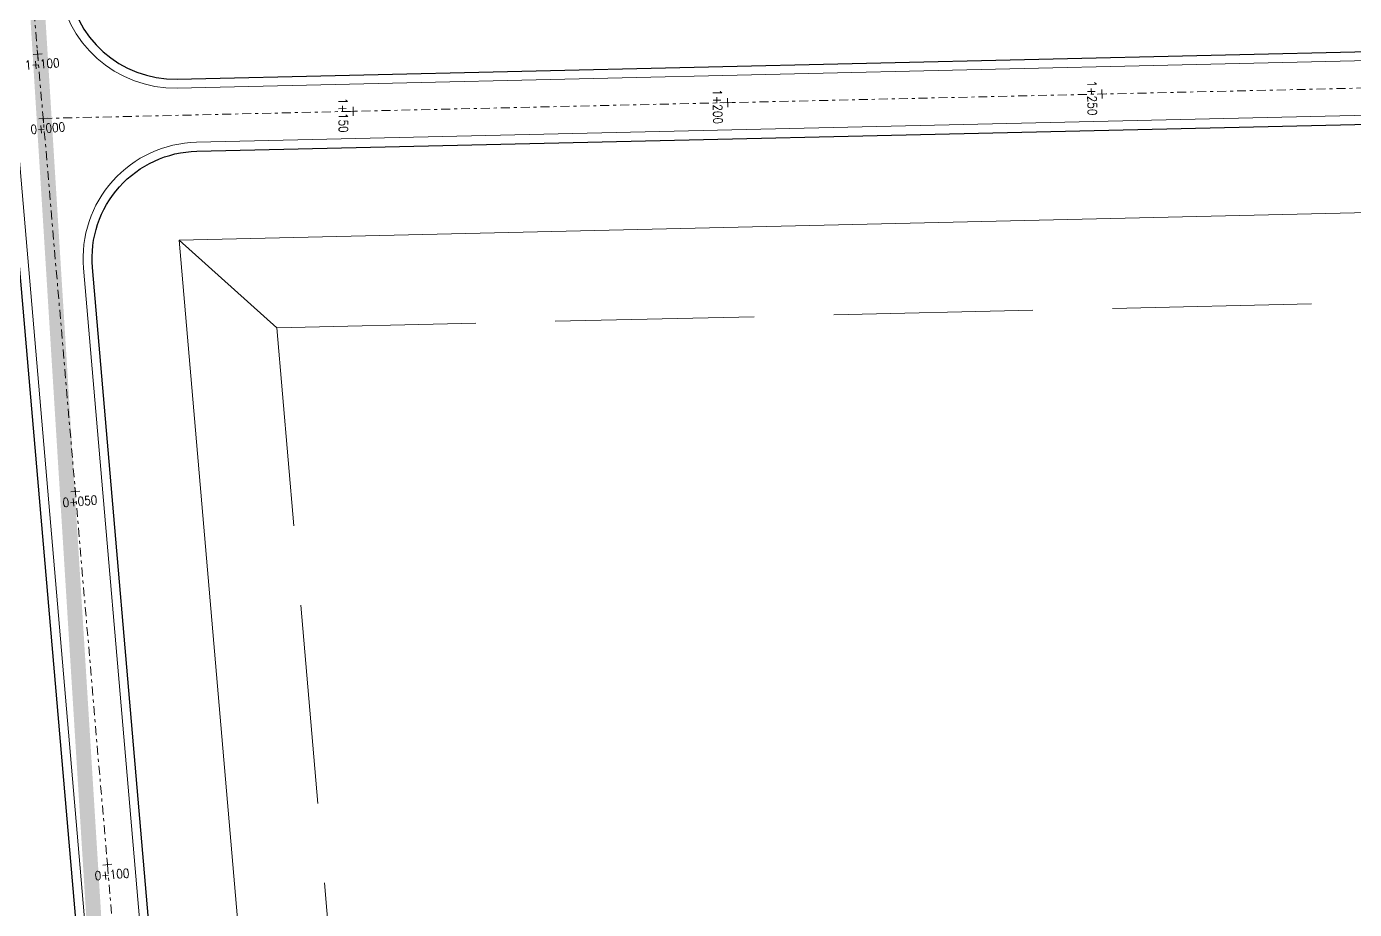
# Model space of a CAD drawing. Header units: metres. Extents: x -703672 to 3951284, y -4124475 to 4104628.
# Drawn here: x 327825.5 to 328002.8, y 4103597.7 to 4103715.6 of the extents above; entities that cross this region are included whole.
import ezdxf

# ---------------------------------------------------------------- set-up
doc = ezdxf.new("R2010")
doc.units = ezdxf.units.M
doc.header["$MEASUREMENT"] = 0
doc.linetypes.add('DGN Style 3', pattern=[1.859736, 1.328383, -0.531353])
doc.linetypes.add('DGN Style 7', pattern=[2.656765, 1.195544, -0.531353, 0.398515, -0.531353])
for name, color, linetype, lineweight in [('C-ALGN-STAT', 8, 'Continuous', 0), ('C-ANNO-TEXT', 7, 'Continuous', 25), ('C-ROAD-CNTR', 8, 'DGN Style 7', 0), ('C-ROAD-CURB', 9, 'Continuous', 0), ('C-ROAD-OTLN', 7, 'Continuous', 0), ('C-SITE-EROS', 252, 'Continuous', 0)]:
    doc.layers.add(name, color=color, linetype=linetype, lineweight=lineweight)
doc.styles.add('DGN', font='ENGINEERING.shx', dxfattribs={"width": 0.85, "height": 1.2})

# ---------------------------------------------------------------- blocks, each defined once
blk = doc.blocks.new('lbl_tic')
at = {"color": 0, "linetype": 'ByBlock', "lineweight": -2}
blk.add_line((0, -0.04165), (0, 0.04165), dxfattribs=at)

msp = doc.modelspace()

# ---------------------------------------------------------------- linework, layer by layer
at = {"layer": 'C-ANNO-TEXT', "color": 1, "lineweight": -2, "ltscale": 0.6, "const_width": 2}
msp.add_lwpolyline([(327885.70913, 4103558.90011), (327836.24874, 4103568.40712), (327819.12588, 4103844.10534), (327501.41966, 4103810.83207)], dxfattribs=at)
at = {"layer": 'C-ROAD-CNTR'}
for p, q in [((327841.66223, 4103541.58882), (327818.73101, 4103808.02777)), ((327827.74249, 4103703.32303), (328170.03838, 4103711.20979))]:
    msp.add_line(p, q, dxfattribs=at)
at = {"layer": 'C-ROAD-CURB', "linetype": 'Continuous', "lineweight": 25}
for p, q in [((327845.60931, 4103708.58598), (328149.64933, 4103715.5913)), ((327848.24118, 4103698.94404), (328152.07436, 4103705.9446)), ((327835.7396, 4103553.84349), (327822.92265, 4103702.76419)), ((327843.70593, 4103574.4037), (327834.32324, 4103683.42163))]:
    msp.add_line(p, q, dxfattribs=at)
msp.add_arc((327845.27991, 4103722.88218), 14.3, 184.9190724, 271.3199058, dxfattribs=at)
at = {"layer": 'C-ROAD-CURB', "linetype": 'Continuous', "lineweight": 25, "extrusion": (0, 0, -1)}
msp.add_arc((-327848.57057, 4103684.64784), 14.3, 355.0809276, 88.6800942, dxfattribs=at)
at = {"layer": 'C-ROAD-OTLN'}
for p, q in [((327845.63695, 4103707.3863), (328149.67697, 4103714.39162)), ((327848.21353, 4103700.14373), (328152.04672, 4103707.14428)), ((327836.93518, 4103553.94639), (327824.11823, 4103702.86708)), ((327842.51035, 4103574.30081), (327833.12766, 4103683.31874))]:
    msp.add_line(p, q, dxfattribs=at)
msp.add_arc((327845.27991, 4103722.88218), 15.5, 184.9190724, 271.3199058, dxfattribs=at)
at = {"layer": 'C-ROAD-OTLN', "extrusion": (0, 0, -1)}
msp.add_arc((-327848.57057, 4103684.64784), 15.5, 355.0809276, 88.6800942, dxfattribs=at)
msp.add_arc((-327848.57057, 4103684.64784), 15.5, 355.0809276, 88.6800942, dxfattribs=at)
at = {"layer": 'C-SITE-EROS', "linetype": 'Continuous'}
for q in [(328154.70593, 4103694.2021), (327858.92308, 4103675.38385), (327855.68783, 4103573.03028)]:
    msp.add_line((327845.87153, 4103687.08631), q, dxfattribs=at)
at = {"layer": 'C-SITE-EROS', "linetype": 'DGN Style 3', "ltscale": 20, "transparency": 33554661}
for q in [(328143.65551, 4103681.9443), (327866.61977, 4103585.95562)]:
    msp.add_line((327858.92308, 4103675.38385), q, dxfattribs=at)

# ---------------------------------------------------------------- block references
at = {"layer": 'C-ALGN-STAT', "lineweight": 18}
for p, xscale, yscale, zscale, rotation in [((327827.00431, 4103711.89997), 14.40576230492195, 14.40576230492195, 14.40576230492195, 4.666951749210762), ((327827.00431, 4103711.89997), 14.40576230492193, 14.40576230492193, 14.40576230492193, 4.666898740915299), ((327827.00431, 4103711.89997), 14.40576230492196, 14.40576230492196, 14.40576230492196, 94.6669517492108), ((327827.00431, 4103711.89997), 14.40576230492195, 14.40576230492195, 14.40576230492195, 94.66689874091526), ((327969.09432, 4103706.57988), 14.40576230492195, 14.40576230492195, 14.40576230492195, 1.319970962757632), ((327969.09432, 4103706.57988), 14.40576230492196, 14.40576230492196, 14.40576230492196, 1.319917954462154), ((327919.10759, 4103705.42815), 14.40576230492194, 14.40576230492194, 14.40576230492194, 271.3199709627576), ((327919.10759, 4103705.42815), 14.40576230492195, 14.40576230492195, 14.40576230492195, 271.3199179544621), ((327919.10759, 4103705.42815), 14.40576230492195, 14.40576230492195, 14.40576230492195, 1.319970962757632), ((327919.10759, 4103705.42815), 14.40576230492196, 14.40576230492196, 14.40576230492196, 1.319917954462154), ((327969.09432, 4103706.57988), 14.40576230492194, 14.40576230492194, 14.40576230492194, 271.3199709627576), ((327969.09432, 4103706.57988), 14.40576230492195, 14.40576230492195, 14.40576230492195, 271.3199179544621), ((327827.74252, 4103703.32258), 14.40576230492197, 14.40576230492197, 14.40576230492197, 94.9192020443831), ((327827.74252, 4103703.32258), 14.40576230492196, 14.40576230492196, 14.40576230492196, 94.91914903608755), ((327827.74252, 4103703.32258), 14.40576230492195, 14.40576230492195, 14.40576230492195, 4.919202044383083), ((327827.74252, 4103703.32258), 14.40576230492195, 14.40576230492195, 14.40576230492195, 4.919149036087619), ((327869.12085, 4103704.27641), 14.40576230492194, 14.40576230492194, 14.40576230492194, 271.3199709627576), ((327869.12085, 4103704.27641), 14.40576230492195, 14.40576230492195, 14.40576230492195, 271.3199179544621), ((327869.12085, 4103704.27641), 14.40576230492195, 14.40576230492195, 14.40576230492195, 1.319970962757632), ((327869.12085, 4103704.27641), 14.40576230492196, 14.40576230492196, 14.40576230492196, 1.319917954462154), ((327832.02995, 4103653.50674), 14.40576230492195, 14.40576230492195, 14.40576230492195, 4.919202044383083), ((327832.02995, 4103653.50674), 14.40576230492195, 14.40576230492195, 14.40576230492195, 4.919149036087619), ((327832.02995, 4103653.50674), 14.40576230492197, 14.40576230492197, 14.40576230492197, 94.9192020443831), ((327832.02995, 4103653.50674), 14.40576230492196, 14.40576230492196, 14.40576230492196, 94.91914903608755), ((327836.31738, 4103603.6909), 14.40576230492195, 14.40576230492195, 14.40576230492195, 4.919202044383083), ((327836.31738, 4103603.6909), 14.40576230492195, 14.40576230492195, 14.40576230492195, 4.919149036087619), ((327836.31738, 4103603.6909), 14.40576230492197, 14.40576230492197, 14.40576230492197, 94.9192020443831), ((327836.31738, 4103603.6909), 14.40576230492196, 14.40576230492196, 14.40576230492196, 94.91914903608755)]:
    msp.add_blockref('lbl_tic', p, dxfattribs=dict(at, xscale=xscale, yscale=yscale, zscale=zscale, rotation=rotation))

# ---------------------------------------------------------------- texts
at = {"layer": 'C-ALGN-STAT', "lineweight": 25, "char_height": 1.2, "attachment_point": 8, "line_spacing_factor": 0.6, "style": 'DGN'}
for s, insert, rotation in [('\\Fsimplex;\\H1x;\\W0.85;1+100', (327827.65616, 4103710.00467), 4.390651), ('\\Fsimplex;\\H1x;\\W0.85;1+200', (327917.17746, 4103704.88806), 271.0436702), ('\\Fsimplex;\\H1x;\\W0.85;1+250', (327967.1642, 4103706.03979), 271.0436702), ('\\Fsimplex;\\H1x;\\W0.85;1+150', (327867.19073, 4103703.73632), 271.0436702), ('\\Fsimplex;\\H1x;\\W0.85;0+000', (327828.40272, 4103701.43017), 4.6429013), ('\\Fsimplex;\\H1x;\\W0.85;0+050', (327832.69015, 4103651.61433), 4.6429013), ('\\Fsimplex;\\H1x;\\W0.85;0+100', (327836.97757, 4103601.79849), 4.6429013)]:
    msp.add_mtext(s, dxfattribs=dict(at, insert=insert, rotation=rotation))

doc.saveas('drawing.dxf')
